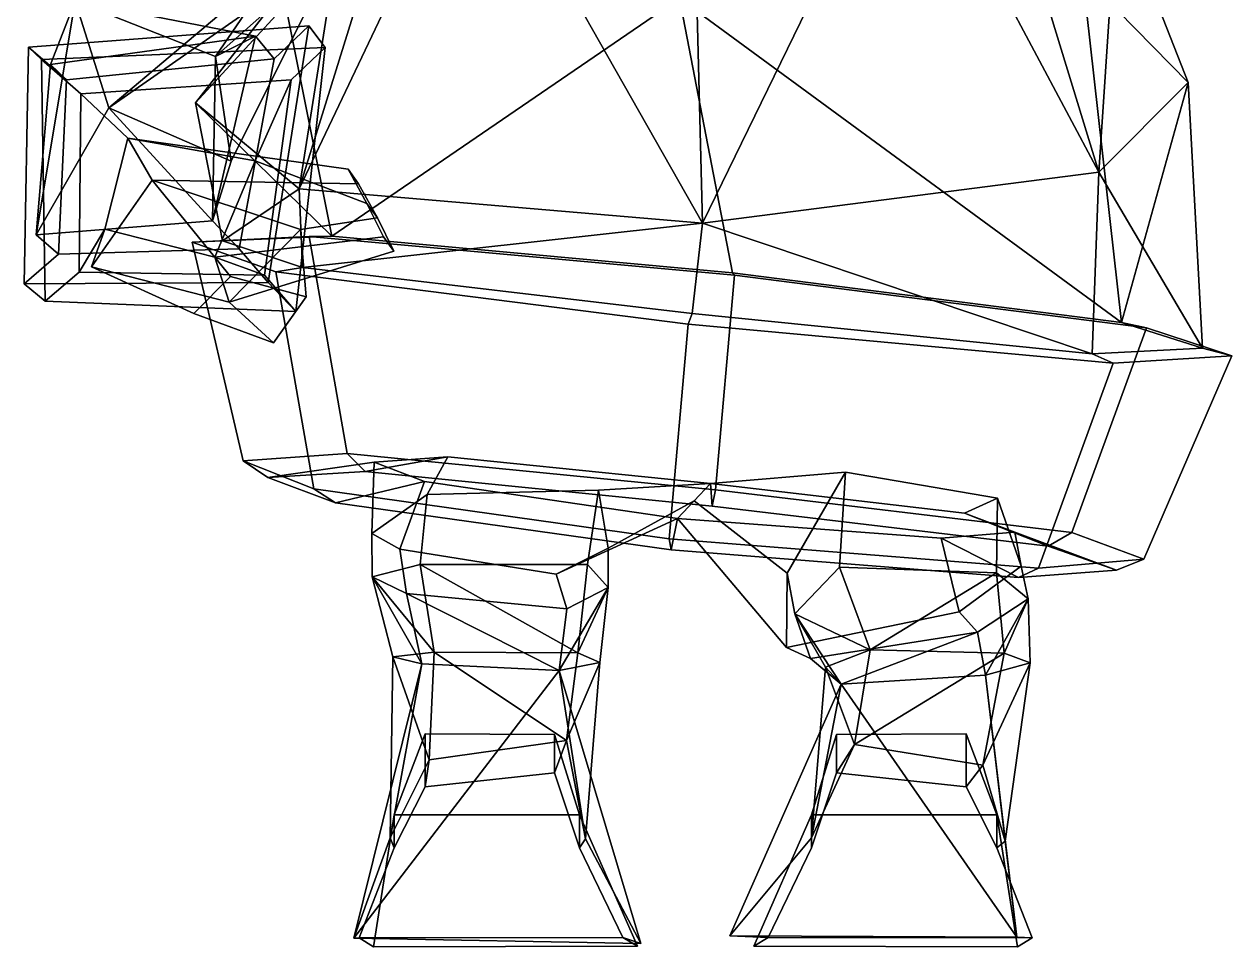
# Model space of a CAD drawing. Extents: x -173 to 262, y -153 to 352.
# Drawn here: x -172.9 to 134.7, y -153 to 81.8 of the extents above; entities that cross this region are included whole.
import ezdxf

# ---------------------------------------------------------------- set-up
doc = ezdxf.new("R2010")
doc.units = 0

msp = doc.modelspace()

# ---------------------------------------------------------------- linework, layer by layer
for points in [[(-0.092758, 31.153244, -92.41935), (-58.285435, 133.56189, -53.821991), (-2.88226, 138.181671, -58.36301)], [(-0.092758, 31.153244, -92.41935), (-2.88226, 138.181671, -58.36301), (51.396557, 136.929199, -51.444637)], [(100.823334, 44.15744, -58.316334), (-0.092758, 31.153244, -92.41935), (51.396557, 136.929199, -51.444637)], [(100.823334, 44.15744, -58.316334), (51.396557, 136.929199, -51.444637), (77.804794, 119.343414, -36.465088)], [(-102.863434, 39.96492, -61.776184), (-58.285435, 133.56189, -53.821991), (-0.092758, 31.153244, -92.41935)], [(-102.863434, 39.96492, -61.776184), (-76.978561, 123.226379, -40.236534), (-58.285435, 133.56189, -53.821991)], [(-85.465454, 130.236176, 29.008467), (-159.854034, 87.678284, -36.066086), (-124.142189, 73.638031, -1.048076)], [(-93.131035, 101.086182, -9.837506), (-85.465454, 130.236176, 29.008467), (-124.142189, 73.638031, -1.048076)], [(-76.978561, 123.226379, -40.236534), (-151.293228, 60.54863, -68.169205), (-159.854034, 87.678284, -36.066086)], [(-93.131035, 101.086182, -9.837506), (-151.293228, 60.54863, -68.169205), (-76.978561, 123.226379, -40.236534)], [(-102.863434, 39.96492, -61.776184), (-93.131035, 101.086182, -9.837506), (-76.978561, 123.226379, -40.236534)], [(100.823334, 44.15744, -58.316334), (77.804794, 119.343414, -36.465088), (105.384392, 113.312134, -1.20309)], [(96.658302, 94.500458, 86.685219), (123.523552, 67.022919, 6.504016), (105.384392, 113.312134, -1.20309)], [(123.523552, 67.022919, 6.504016), (100.823334, 44.15744, -58.316334), (105.384392, 113.312134, -1.20309)], [(-120.128395, 46.971603, -39.866871), (-151.293228, 60.54863, -68.169205), (-93.131035, 101.086182, -9.837506)], [(-107.028473, 90.307922, 83.225365), (-93.131035, 101.086182, -9.837506), (-129.263504, 61.819748, 2.210139)], [(-129.263504, 61.819748, 2.210139), (-93.131035, 101.086182, -9.837506), (-102.863434, 39.96492, -61.776184)], [(-120.128395, 46.971603, -39.866871), (-93.131035, 101.086182, -9.837506), (-124.142189, 73.638031, -1.048076)], [(106.608376, 5.921249, 72.153053), (96.658302, 94.500458, 86.685219), (-5.983388, 88.449493, 116.834312)], [(106.608376, 5.921249, 72.153053), (123.523552, 67.022919, 6.504016), (96.658302, 94.500458, 86.685219)], [(-94.494461, 27.893311, 83.702118), (-107.028473, 90.307922, 83.225365), (-129.263504, 61.819748, 2.210139)], [(-94.494461, 27.893311, 83.702118), (-5.983388, 88.449493, 116.834312), (-107.028473, 90.307922, 83.225365)], [(-169.78363, 28.223175, 9.195895), (-166.150696, 71.578369, 15.102617), (-159.854034, 87.678284, -36.066086)], [(-169.78363, 28.223175, 9.195895), (-159.854034, 87.678284, -36.066086), (-151.293228, 60.54863, -68.169205)], [(-113.925529, 78.815033, 8.509809), (-159.854034, 87.678284, -36.066086), (-166.150696, 71.578369, 15.102617)], [(-113.925529, 78.815033, 8.509809), (-124.142189, 73.638031, -1.048076), (-159.854034, 87.678284, -36.066086)], [(-94.494461, 27.893311, 83.702118), (7.527907, 18.516052, 108.030106), (-5.983388, 88.449493, 116.834312)], [(106.608376, 5.921249, 72.153053), (-5.983388, 88.449493, 116.834312), (7.527907, 18.516052, 108.030106)], [(-100.403214, 81.389954, 43.798927), (-171.725067, 75.953583, 53.462944), (-168.490128, 72.87619, 85.54921), (-96.179207, 75.878082, 76.18779)], [(-100.403214, 81.389954, 43.798927), (-109.181854, 72.993042, 43.840538), (-162.092896, 67.632538, 50.812714), (-171.725067, 75.953583, 53.462944)], [(-110.736206, 16.04155, 35.608997), (-118.07045, 24.66214, 37.966351), (-109.181854, 72.993042, 43.840538), (-100.403214, 81.389954, 43.798927)], [(-110.736206, 16.04155, 35.608997), (-100.403214, 81.389954, 43.798927), (-96.179207, 75.878082, 76.18779), (-103.716965, 8.668152, 68.228287)], [(-166.150696, 71.578369, 15.102617), (-162.092896, 67.632538, 50.812714), (-109.181854, 72.993042, 43.840538), (-113.925529, 78.815033, 8.509809)], [(-113.925529, 78.815033, 8.509809), (-109.181854, 72.993042, 43.840538), (-118.07045, 24.66214, 37.966351), (-124.887215, 31.769043, 3.130868)], [(-124.887215, 31.769043, 3.130868), (-124.142189, 73.638031, -1.048076), (-113.925529, 78.815033, 8.509809)], [(-167.476608, 11.302536, 77.063515), (-168.490128, 72.87619, 85.54921), (-171.725067, 75.953583, 53.462944), (-172.865509, 15.759338, 44.688953)], [(-172.865509, 15.759338, 44.688953), (-171.725067, 75.953583, 53.462944), (-162.092896, 67.632538, 50.812714), (-164.07753, 23.272888, 44.514801)], [(-96.179207, 75.878082, 76.18779), (-168.490128, 72.87619, 85.54921), (-158.461136, 64.100952, 82.77327), (-104.832146, 67.654602, 76.236687)], [(-103.716965, 8.668152, 68.228287), (-96.179207, 75.878082, 76.18779), (-104.832146, 67.654602, 76.236687), (-111.650406, 17.968826, 70.774635)], [(-164.07753, 23.272888, 44.514801), (-162.092896, 67.632538, 50.812714), (-166.150696, 71.578369, 15.102617), (-169.78363, 28.223175, 9.195895)], [(-167.476608, 11.302536, 77.063515), (-158.845322, 18.733734, 76.900116), (-158.461136, 64.100952, 82.77327), (-168.490128, 72.87619, 85.54921)], [(-124.887215, 31.769043, 3.130868), (-120.128395, 46.971603, -39.866871), (-124.142189, 73.638031, -1.048076)], [(-114.047668, 47.035919, 64.539063), (-104.832146, 67.654602, 76.236687), (-158.461136, 64.100952, 82.77327), (-146.462463, 52.835129, 67.313583)], [(-124.294609, 22.501572, 61.317558), (-111.650406, 17.968826, 70.774635), (-104.832146, 67.654602, 76.236687), (-114.047668, 47.035919, 64.539063)], [(127.196472, -0.607285, -4.332693), (100.823334, 44.15744, -58.316334), (123.523552, 67.022919, 6.504016)], [(106.608376, 5.921249, 72.153053), (127.196472, -0.607285, -4.332693), (123.523552, 67.022919, 6.504016)], [(-152.349701, 29.618591, 63.938251), (-146.462463, 52.835129, 67.313583), (-158.461136, 64.100952, 82.77327), (-158.845322, 18.733734, 76.900116)], [(-94.494461, 27.893311, 83.702118), (-129.263504, 61.819748, 2.210139), (-122.398453, 26.662903, 10.001212)], [(-122.398453, 26.662903, 10.001212), (-129.263504, 61.819748, 2.210139), (-102.863434, 39.96492, -61.776184)], [(-124.887215, 31.769043, 3.130868), (-169.78363, 28.223175, 9.195895), (-151.293228, 60.54863, -68.169205)], [(-124.887215, 31.769043, 3.130868), (-151.293228, 60.54863, -68.169205), (-120.128395, 46.971603, -39.866871)], [(-155.68013, 20.07637, 87.565025), (-140.232849, 42.116989, 91.134125), (-146.462463, 52.835129, 67.313583), (-152.349701, 29.618591, 63.938251)], [(-85.590866, 36.220901, 91.122948), (-114.047668, 47.035919, 64.539063), (-146.462463, 52.835129, 67.313583), (-90.375595, 44.892731, 92.618011)], [(-87.74852, 41.234833, 102.27317), (-90.375595, 44.892731, 92.618011), (-146.462463, 52.835129, 67.313583), (-140.232849, 42.116989, 91.134125)], [(-81.386932, 27.72644, 89.705811), (-124.294609, 22.501572, 61.317558), (-114.047668, 47.035919, 64.539063), (-85.590866, 36.220901, 91.122948)], [(-82.859711, 32.582565, 100.794861), (-85.590866, 36.220901, 91.122948), (-90.375595, 44.892731, 92.618011), (-87.74852, 41.234833, 102.27317)], [(99.089249, -2.053223, -82.205467), (-0.092758, 31.153244, -92.41935), (100.823334, 44.15744, -58.316334)], [(127.196472, -0.607285, -4.332693), (99.089249, -2.053223, -82.205467), (100.823334, 44.15744, -58.316334)], [(-129.629669, 8.151169, 130.831665), (-120.343842, 17.63002, 140.898178), (-140.232849, 42.116989, 91.134125), (-155.68013, 20.07637, 87.565025)], [(-101.022751, 12.452087, 140.048447), (-102.498184, 29.531754, 100.283356), (-140.232849, 42.116989, 91.134125), (-120.343842, 17.63002, 140.898178)], [(-82.859711, 32.582565, 100.794861), (-87.74852, 41.234833, 102.27317), (-140.232849, 42.116989, 91.134125), (-102.498184, 29.531754, 100.283356)], [(-122.398453, 26.662903, 10.001212), (-102.863434, 39.96492, -61.776184), (-102.013588, 19.918823, -70.656395)], [(-102.013588, 19.918823, -70.656395), (-102.863434, 39.96492, -61.776184), (-0.092758, 31.153244, -92.41935)], [(-78.742592, 24.059631, 99.390808), (-81.386932, 27.72644, 89.705811), (-85.590866, 36.220901, 91.122948), (-82.859711, 32.582565, 100.794861)], [(-124.887215, 31.769043, 3.130868), (-118.07045, 24.66214, 37.966351), (-164.07753, 23.272888, 44.514801), (-169.78363, 28.223175, 9.195895)], [(-78.742592, 24.059631, 99.390808), (-82.859711, 32.582565, 100.794861), (-102.498184, 29.531754, 100.283356), (-120.678368, 11.098877, 85.648315)], [(-102.013588, 19.918823, -70.656395), (-0.092758, 31.153244, -92.41935), (-2.732827, 8.194611, -106.573685)], [(99.089249, -2.053223, -82.205467), (-2.732827, 8.194611, -106.573685), (-0.092758, 31.153244, -92.41935)], [(-124.294609, 22.501572, 61.317558), (-152.349701, 29.618591, 63.938251), (-158.845322, 18.733734, 76.900116), (-111.650406, 17.968826, 70.774635)], [(-120.678368, 11.098877, 85.648315), (-155.68013, 20.07637, 87.565025), (-152.349701, 29.618591, 63.938251), (-124.294609, 22.501572, 61.317558)], [(-130.082047, 26.323196, 10.379889), (-100.25235, 27.82222, 92.400002), (-94.494461, 27.893311, 83.702118), (-122.398453, 26.662903, 10.001212)], [(-100.25235, 27.82222, 92.400002), (-130.082047, 26.323196, 10.379889), (-117.066048, -29.303223, 6.755697), (-90.596649, -27.43705, 88.968788)], [(-78.742592, 24.059631, 99.390808), (-120.678368, 11.098877, 85.648315), (-124.294609, 22.501572, 61.317558), (-81.386932, 27.72644, 89.705811)], [(-109.355217, 0.730759, 138.562408), (-120.678368, 11.098877, 85.648315), (-102.498184, 29.531754, 100.283356), (-101.022751, 12.452087, 140.048447)], [(8.024603, 17.974213, 120.292183), (7.527907, 18.516052, 108.030106), (-94.494461, 27.893311, 83.702118), (-100.25235, 27.82222, 92.400002)], [(3.228862, -36.673706, 117.639542), (8.024603, 17.974213, 120.292183), (-100.25235, 27.82222, 92.400002), (-90.596649, -27.43705, 88.968788)], [(-110.736206, 16.04155, 35.608997), (-172.865509, 15.759338, 44.688953), (-164.07753, 23.272888, 44.514801), (-118.07045, 24.66214, 37.966351)], [(-108.748962, 18.811066, -82.025116), (-130.082047, 26.323196, 10.379889), (-122.398453, 26.662903, 10.001212), (-102.013588, 19.918823, -70.656395)], [(-117.066048, -29.303223, 6.755697), (-130.082047, 26.323196, 10.379889), (-108.748962, 18.811066, -82.025116), (-99.093262, -36.448212, -85.456329)], [(-103.716965, 8.668152, 68.228287), (-111.650406, 17.968826, 70.774635), (-158.845322, 18.733734, 76.900116), (-167.476608, 11.302536, 77.063515)], [(-109.355217, 0.730759, 138.562408), (-129.629669, 8.151169, 130.831665), (-155.68013, 20.07637, 87.565025), (-120.678368, 11.098877, 85.648315)], [(-108.748962, 18.811066, -82.025116), (-102.013588, 19.918823, -70.656395), (-2.732827, 8.194611, -106.573685), (-3.780321, 5.462814, -122.159813)], [(-99.093262, -36.448212, -85.456329), (-108.748962, 18.811066, -82.025116), (-3.780321, 5.462814, -122.159813), (-8.581433, -49.199219, -124.811378)], [(8.024603, 17.974213, 120.292183), (112.98024, 4.524902, 80.154343), (106.608376, 5.921249, 72.153053), (7.527907, 18.516052, 108.030106)], [(-110.736206, 16.04155, 35.608997), (-103.716965, 8.668152, 68.228287), (-167.476608, 11.302536, 77.063515), (-172.865509, 15.759338, 44.688953)], [(-109.355217, 0.730759, 138.562408), (-101.022751, 12.452087, 140.048447), (-120.343842, 17.63002, 140.898178), (-129.629669, 8.151169, 130.831665)], [(3.228862, -36.673706, 117.639542), (93.901276, -47.594887, 78.373322), (112.98024, 4.524902, 80.154343), (8.024603, 17.974213, 120.292183)], [(104.483627, -4.486267, -94.270782), (-3.780321, 5.462814, -122.159813), (-2.732827, 8.194611, -106.573685), (99.089249, -2.053223, -82.205467)], [(85.404663, -56.606049, -96.051804), (-8.581433, -49.199219, -124.811378), (-3.780321, 5.462814, -122.159813), (104.483627, -4.486267, -94.270782)], [(112.98024, 4.524902, 80.154343), (93.901276, -47.594887, 78.373322), (112.235794, -54.356232, -6.412803), (134.675064, -2.603592, -4.82476)], [(134.675064, -2.603592, -4.82476), (127.196472, -0.607285, -4.332693), (106.608376, 5.921249, 72.153053), (112.98024, 4.524902, 80.154343)], [(112.235794, -54.356232, -6.412803), (85.404663, -56.606049, -96.051804), (104.483627, -4.486267, -94.270782), (134.675064, -2.603592, -4.82476)], [(104.483627, -4.486267, -94.270782), (99.089249, -2.053223, -82.205467), (127.196472, -0.607285, -4.332693), (134.675064, -2.603592, -4.82476)], [(-90.596649, -27.43705, 88.968788), (-117.066048, -29.303223, 6.755697), (-110.784729, -33.566467, 6.205135), (-86.043259, -31.990532, 80.087662)], [(3.228862, -36.673706, 117.639542), (-90.596649, -27.43705, 88.968788), (-86.043259, -31.990532, 80.087662), (2.315109, -40.884285, 105.14679)], [(-117.066048, -29.303223, 6.755697), (-99.093262, -36.448212, -85.456329), (-93.562386, -39.965012, -74.270851), (-110.784729, -33.566467, 6.205135)], [(-86.043259, -31.990532, 80.087662), (-110.784729, -33.566467, 6.205135), (-83.693077, -29.64769, 5.014362), (-65.002602, -28.290627, 63.758522)], [(-110.784729, -33.566467, 6.205135), (-93.562386, -39.965012, -74.270851), (-70.944077, -34.591911, -58.21278), (-83.693077, -29.64769, 5.014362)], [(2.315109, -40.884285, 105.14679), (-86.043259, -31.990532, 80.087662), (-65.002602, -28.290627, 63.758522), (1.889316, -35.102219, 84.356758)], [(-65.002602, -28.290627, 63.758522), (-83.693077, -29.64769, 5.014362), (-84.288078, -47.828423, 6.155891), (-70.221764, -37.911919, 44.606285)], [(-83.693077, -29.64769, 5.014362), (-70.944077, -34.591911, -58.21278), (-77.222878, -51.799088, -37.275497), (-84.288078, -47.828423, 6.155891)], [(1.889316, -35.102219, 84.356758), (-65.002602, -28.290627, 63.758522), (-70.221764, -37.911919, 44.606285), (-26.606588, -36.76532, 62.881813)], [(21.467533, -57.915894, 3.348905), (36.300793, -32.221283, 60.605228), (1.889316, -35.102219, 84.356758), (-2.224153, -39.464798, -0.087729)], [(1.889316, -35.102219, 84.356758), (36.300793, -32.221283, 60.605228), (74.999146, -38.806801, 33.04475), (66.55777, -42.664619, 56.203186)], [(34.784512, -56.408142, 29.984753), (36.300793, -32.221283, 60.605228), (21.467533, -57.915894, 3.348905), (23.407104, -68.292587, 6.179686)], [(34.784512, -56.408142, 29.984753), (74.715134, -57.81916, 13.610133), (74.999146, -38.806801, 33.04475), (36.300793, -32.221283, 60.605228)], [(-99.093262, -36.448212, -85.456329), (-8.581433, -49.199219, -124.811378), (-8.13648, -51.968811, -109.411552), (-93.562386, -39.965012, -74.270851)], [(-93.562386, -39.965012, -74.270851), (-8.13648, -51.968811, -109.411552), (-6.502463, -44.002197, -87.916199), (-70.944077, -34.591911, -58.21278)], [(-70.944077, -34.591911, -58.21278), (-6.502463, -44.002197, -87.916199), (-37.377525, -58.130203, -63.09016), (-77.222878, -51.799088, -37.275497)], [(-29.370378, -55.690216, 27.444267), (-26.606588, -36.76532, 62.881813), (-70.221764, -37.911919, 44.606285), (-72.033112, -55.732544, 22.207596)], [(-29.370378, -55.690216, 27.444267), (-24.106565, -61.591423, 0.178303), (-24.171764, -51.562805, 0.725478), (-26.606588, -36.76532, 62.881813)], [(-2.224153, -39.464798, -0.087729), (1.889316, -35.102219, 84.356758), (-26.606588, -36.76532, 62.881813), (-24.171764, -51.562805, 0.725478)], [(2.315109, -40.884285, 105.14679), (1.889316, -35.102219, 84.356758), (66.55777, -42.664619, 56.203186), (87.907059, -50.995956, 70.097923)], [(3.228862, -36.673706, 117.639542), (2.315109, -40.884285, 105.14679), (87.907059, -50.995956, 70.097923), (93.901276, -47.594887, 78.373322)], [(-72.033112, -55.732544, 22.207596), (-70.221764, -37.911919, 44.606285), (-84.288078, -47.828423, 6.155891), (-84.232162, -58.800613, 6.268586)], [(-6.502463, -44.002197, -87.916199), (-2.224153, -39.464798, -0.087729), (-24.171764, -51.562805, 0.725478), (-37.377525, -58.130203, -63.09016)], [(21.467533, -57.915894, 3.348905), (-2.224153, -39.464798, -0.087729), (-6.502463, -44.002197, -87.916199), (21.30793, -76.801102, -60.465111)], [(66.55777, -42.664619, 56.203186), (74.999146, -38.806801, 33.04475), (80.99585, -56.1642, -5.832233), (79.436829, -47.470901, -4.353971)], [(74.715134, -57.81916, 13.610133), (82.79538, -64.461685, -4.434037), (80.99585, -56.1642, -5.832233), (74.999146, -38.806801, 33.04475)], [(87.907059, -50.995956, 70.097923), (66.55777, -42.664619, 56.203186), (79.436829, -47.470901, -4.353971), (105.332626, -57.17897, -6.206198)], [(80.387932, -58.970444, -84.26059), (60.616291, -48.965912, -65.76812), (-6.502463, -44.002197, -87.916199), (-8.13648, -51.968811, -109.411552)], [(60.616291, -48.965912, -65.76812), (65.253784, -67.783684, -45.65097), (21.30793, -76.801102, -60.465111), (-6.502463, -44.002197, -87.916199)], [(-84.232162, -58.800613, 6.268586), (-84.288078, -47.828423, 6.155891), (-77.222878, -51.799088, -37.275497), (-75.472641, -63.085297, -12.945485)], [(85.404663, -56.606049, -96.051804), (80.387932, -58.970444, -84.26059), (-8.13648, -51.968811, -109.411552), (-8.581433, -49.199219, -124.811378)], [(79.436829, -47.470901, -4.353971), (80.99585, -56.1642, -5.832233), (65.253784, -67.783684, -45.65097), (60.616291, -48.965912, -65.76812)], [(105.332626, -57.17897, -6.206198), (79.436829, -47.470901, -4.353971), (60.616291, -48.965912, -65.76812), (80.387932, -58.970444, -84.26059)], [(93.901276, -47.594887, 78.373322), (87.907059, -50.995956, 70.097923), (105.332626, -57.17897, -6.206198), (112.235794, -54.356232, -6.412803)], [(-75.472641, -63.085297, -12.945485), (-77.222878, -51.799088, -37.275497), (-37.377525, -58.130203, -63.09016), (-34.661968, -67.002151, -26.637392)], [(-24.106565, -61.591423, 0.178303), (-34.661968, -67.002151, -26.637392), (-37.377525, -58.130203, -63.09016), (-24.171764, -51.562805, 0.725478)], [(112.235794, -54.356232, -6.412803), (105.332626, -57.17897, -6.206198), (80.387932, -58.970444, -84.26059), (85.404663, -56.606049, -96.051804)], [(-68.458061, -78.044807, 37.665905), (-72.033112, -55.732544, 22.207596), (-84.232162, -58.800613, 6.268586)], [(-31.835939, -78.206772, 42.708652), (-29.370378, -55.690216, 27.444267), (-72.033112, -55.732544, 22.207596)], [(-31.835939, -78.206772, 42.708652), (-72.033112, -55.732544, 22.207596), (-68.458061, -78.044807, 37.665905)], [(-31.835939, -78.206772, 42.708652), (-24.106565, -61.591423, 0.178303), (-29.370378, -55.690216, 27.444267)], [(23.407104, -68.292587, 6.179686), (21.467533, -57.915894, 3.348905), (21.30793, -76.801102, -60.465111), (27.388659, -79.66684, -21.483854)], [(42.543049, -77.461456, 48.218472), (34.784512, -56.408142, 29.984753), (23.407104, -68.292587, 6.179686)], [(42.543049, -77.461456, 48.218472), (74.715134, -57.81916, 13.610133), (34.784512, -56.408142, 29.984753)], [(42.543049, -77.461456, 48.218472), (76.667152, -78.2332, 33.612305), (74.715134, -57.81916, 13.610133)], [(82.79538, -64.461685, -4.434037), (69.907829, -72.937325, -19.844463), (65.253784, -67.783684, -45.65097), (80.99585, -56.1642, -5.832233)], [(76.667152, -78.2332, 33.612305), (82.79538, -64.461685, -4.434037), (74.715134, -57.81916, 13.610133)], [(-68.458061, -78.044807, 37.665905), (-84.232162, -58.800613, 6.268586), (-78.990013, -79.217308, 23.026445)], [(-78.990013, -79.217308, 23.026445), (-84.232162, -58.800613, 6.268586), (-71.555313, -80.962891, 5.520401)], [(-71.555313, -80.962891, 5.520401), (-84.232162, -58.800613, 6.268586), (-75.472641, -63.085297, -12.945485)], [(-71.555313, -80.962891, 5.520401), (-75.472641, -63.085297, -12.945485), (-36.600945, -82.696136, -6.745968)], [(-36.600945, -82.696136, -6.745968), (-75.472641, -63.085297, -12.945485), (-34.661968, -67.002151, -26.637392)], [(-36.600945, -82.696136, -6.745968), (-34.661968, -67.002151, -26.637392), (-24.106565, -61.591423, 0.178303)], [(-26.297749, -80.612495, 17.708647), (-36.600945, -82.696136, -6.745968), (-24.106565, -61.591423, 0.178303)], [(-31.835939, -78.206772, 42.708652), (-26.297749, -80.612495, 17.708647), (-24.106565, -61.591423, 0.178303)], [(71.907417, -83.867104, 2.506716), (69.907829, -72.937325, -19.844463), (82.79538, -64.461685, -4.434037)], [(83.301514, -80.77066, 16.991282), (71.907417, -83.867104, 2.506716), (82.79538, -64.461685, -4.434037)], [(76.667152, -78.2332, 33.612305), (83.301514, -80.77066, 16.991282), (82.79538, -64.461685, -4.434037)], [(69.907829, -72.937325, -19.844463), (27.388659, -79.66684, -21.483854), (21.30793, -76.801102, -60.465111), (65.253784, -67.783684, -45.65097)], [(42.543049, -77.461456, 48.218472), (23.407104, -68.292587, 6.179686), (31.172661, -81.867668, 26.166256)], [(35.220375, -86.129005, 0.363721), (23.407104, -68.292587, 6.179686), (27.388659, -79.66684, -21.483854)], [(31.172661, -81.867668, 26.166256), (23.407104, -68.292587, 6.179686), (35.220375, -86.129005, 0.363721)], [(35.220375, -86.129005, 0.363721), (27.388659, -79.66684, -21.483854), (69.907829, -72.937325, -19.844463)], [(71.907417, -83.867104, 2.506716), (35.220375, -86.129005, 0.363721), (69.907829, -72.937325, -19.844463)], [(-79.65403, -125.310768, -3.477304), (-69.749657, -105.430511, 15.408054), (-78.990013, -79.217308, 23.026445)], [(-79.65403, -125.310768, -3.477304), (-78.990013, -79.217308, 23.026445), (-71.555313, -80.962891, 5.520401)], [(-69.749657, -105.430511, 15.408054), (-68.458061, -78.044807, 37.665905), (-78.990013, -79.217308, 23.026445)], [(-69.749657, -105.430511, 15.408054), (-34.734417, -100.524895, 22.999477), (-68.458061, -78.044807, 37.665905)], [(-34.734417, -100.524895, 22.999477), (-31.835939, -78.206772, 42.708652), (-68.458061, -78.044807, 37.665905)], [(-34.734417, -100.524895, 22.999477), (-26.297749, -80.612495, 17.708647), (-31.835939, -78.206772, 42.708652)], [(38.624783, -101.557014, 27.092876), (42.543049, -77.461456, 48.218472), (31.172661, -81.867668, 26.166256)], [(38.624783, -101.557014, 27.092876), (76.667152, -78.2332, 33.612305), (42.543049, -77.461456, 48.218472)], [(71.251602, -106.818047, 12.06105), (76.667152, -78.2332, 33.612305), (38.624783, -101.557014, 27.092876)], [(71.251602, -106.818047, 12.06105), (83.301514, -80.77066, 16.991282), (76.667152, -78.2332, 33.612305)], [(-88.931351, -150.793396, -32.702099), (-79.65403, -125.310768, -3.477304), (-71.555313, -80.962891, 5.520401)], [(-88.931351, -150.793396, -32.702099), (-71.555313, -80.962891, 5.520401), (-36.600945, -82.696136, -6.745968)], [(-15.786469, -152.185577, -40.5187), (-88.931351, -150.793396, -32.702099), (-36.600945, -82.696136, -6.745968)], [(-29.950857, -125.568832, -7.4382), (-36.600945, -82.696136, -6.745968), (-26.297749, -80.612495, 17.708647)], [(-15.786469, -152.185577, -40.5187), (-36.600945, -82.696136, -6.745968), (-29.950857, -125.568832, -7.4382)], [(-29.950857, -125.568832, -7.4382), (-26.297749, -80.612495, 17.708647), (-34.734417, -100.524895, 22.999477)], [(27.595142, -125.244133, -2.340016), (38.624783, -101.557014, 27.092876), (31.172661, -81.867668, 26.166256)], [(27.595142, -125.244133, -2.340016), (31.172661, -81.867668, 26.166256), (35.220375, -86.129005, 0.363721)], [(76.938934, -126.112816, -9.1045), (83.301514, -80.77066, 16.991282), (71.251602, -106.818047, 12.06105)], [(76.938934, -126.112816, -9.1045), (71.907417, -83.867104, 2.506716), (83.301514, -80.77066, 16.991282)], [(79.882149, -150.562393, -40.379299), (35.220375, -86.129005, 0.363721), (71.907417, -83.867104, 2.506716)], [(79.882149, -150.562393, -40.379299), (71.907417, -83.867104, 2.506716), (76.938934, -126.112816, -9.1045)], [(6.856981, -150.21257, -32.391308), (27.595142, -125.244133, -2.340016), (35.220375, -86.129005, 0.363721)], [(6.856981, -150.21257, -32.391308), (35.220375, -86.129005, 0.363721), (79.882149, -150.562393, -40.379299)], [(-31.473774, -119.444199, 102.617195), (-37.787899, -98.997986, 87.801697), (-70.777412, -98.812683, 87.801697), (-78.613716, -119.444199, 102.617195)], [(-78.613716, -119.444199, 102.617195), (-70.777412, -98.812683, 87.801697), (-70.777412, -112.334389, 35.947453), (-78.613716, -127.827705, 43.725594)], [(-37.787899, -98.997986, 87.801697), (-37.787899, -108.736397, 35.947453), (-70.777412, -112.334389, 35.947453), (-70.777412, -98.812683, 87.801697)], [(-34.734417, -100.524895, 22.999477), (-69.749657, -105.430511, 15.408054), (-70.777412, -112.334389, 35.947453), (-37.787899, -108.736397, 35.947453)], [(-31.473774, -119.444199, 102.617195), (-31.473774, -127.827705, 43.725594), (-37.787899, -108.736397, 35.947453), (-37.787899, -98.997986, 87.801697)], [(-29.950857, -125.568832, -7.4382), (-34.734417, -100.524895, 22.999477), (-37.787899, -108.736397, 35.947453), (-31.473774, -127.827705, 43.725594)], [(27.673773, -119.444199, 102.617195), (74.813721, -119.444199, 102.617195), (66.977409, -98.812683, 87.801697), (33.987896, -98.997986, 87.801697)], [(27.673773, -119.444199, 102.617195), (33.987896, -98.997986, 87.801697), (33.987896, -108.736397, 35.947453), (27.673773, -127.827705, 43.725594)], [(33.987896, -98.997986, 87.801697), (66.977409, -98.812683, 87.801697), (66.977409, -112.334389, 35.947453), (33.987896, -108.736397, 35.947453)], [(74.813721, -119.444199, 102.617195), (74.813721, -127.827705, 43.725594), (66.977409, -112.334389, 35.947453), (66.977409, -98.812683, 87.801697)], [(27.595142, -125.244133, -2.340016), (27.673773, -127.827705, 43.725594), (33.987896, -108.736397, 35.947453), (38.624783, -101.557014, 27.092876)], [(38.624783, -101.557014, 27.092876), (33.987896, -108.736397, 35.947453), (66.977409, -112.334389, 35.947453), (71.251602, -106.818047, 12.06105)], [(-79.65403, -125.310768, -3.477304), (-78.613716, -127.827705, 43.725594), (-70.777412, -112.334389, 35.947453), (-69.749657, -105.430511, 15.408054)], [(76.938934, -126.112816, -9.1045), (71.251602, -106.818047, 12.06105), (66.977409, -112.334389, 35.947453), (74.813721, -127.827705, 43.725594)], [(-83.890282, -153.029465, 102.617195), (-78.613716, -119.444199, 102.617195), (-78.613716, -127.827705, 43.725594), (-87.594154, -150.72316, 36.317848)], [(-16.70689, -152.844147, 102.617195), (-31.473774, -119.444199, 102.617195), (-78.613716, -119.444199, 102.617195), (-83.890282, -153.029465, 102.617195)], [(-16.70689, -152.844147, 102.617195), (-20.410763, -150.617264, 32.613968), (-31.473774, -127.827705, 43.725594), (-31.473774, -119.444199, 102.617195)], [(12.906889, -152.844147, 102.617195), (80.090286, -153.029465, 102.617195), (74.813721, -119.444199, 102.617195), (27.673773, -119.444199, 102.617195)], [(12.906889, -152.844147, 102.617195), (27.673773, -119.444199, 102.617195), (27.673773, -127.827705, 43.725594), (16.610764, -150.617264, 32.613968)], [(80.090286, -153.029465, 102.617195), (83.794151, -150.72316, 36.317848), (74.813721, -127.827705, 43.725594), (74.813721, -119.444199, 102.617195)], [(-88.931351, -150.793396, -32.702099), (-87.594154, -150.72316, 36.317848), (-78.613716, -127.827705, 43.725594), (-79.65403, -125.310768, -3.477304)], [(-15.786469, -152.185577, -40.5187), (-29.950857, -125.568832, -7.4382), (-31.473774, -127.827705, 43.725594), (-20.410763, -150.617264, 32.613968)], [(6.856981, -150.21257, -32.391308), (16.610764, -150.617264, 32.613968), (27.673773, -127.827705, 43.725594), (27.595142, -125.244133, -2.340016)], [(79.882149, -150.562393, -40.379299), (76.938934, -126.112816, -9.1045), (74.813721, -127.827705, 43.725594), (83.794151, -150.72316, 36.317848)], [(-88.931351, -150.793396, -32.702099), (-15.786469, -152.185577, -40.5187), (-20.410763, -150.617264, 32.613968), (-87.594154, -150.72316, 36.317848)], [(-83.890282, -153.029465, 102.617195), (-87.594154, -150.72316, 36.317848), (-20.410763, -150.617264, 32.613968), (-16.70689, -152.844147, 102.617195)], [(79.882149, -150.562393, -40.379299), (83.794151, -150.72316, 36.317848), (16.610764, -150.617264, 32.613968), (6.856981, -150.21257, -32.391308)], [(80.090286, -153.029465, 102.617195), (12.906889, -152.844147, 102.617195), (16.610764, -150.617264, 32.613968), (83.794151, -150.72316, 36.317848)]]:
    msp.add_3dface(points)

doc.saveas('drawing.dxf')
